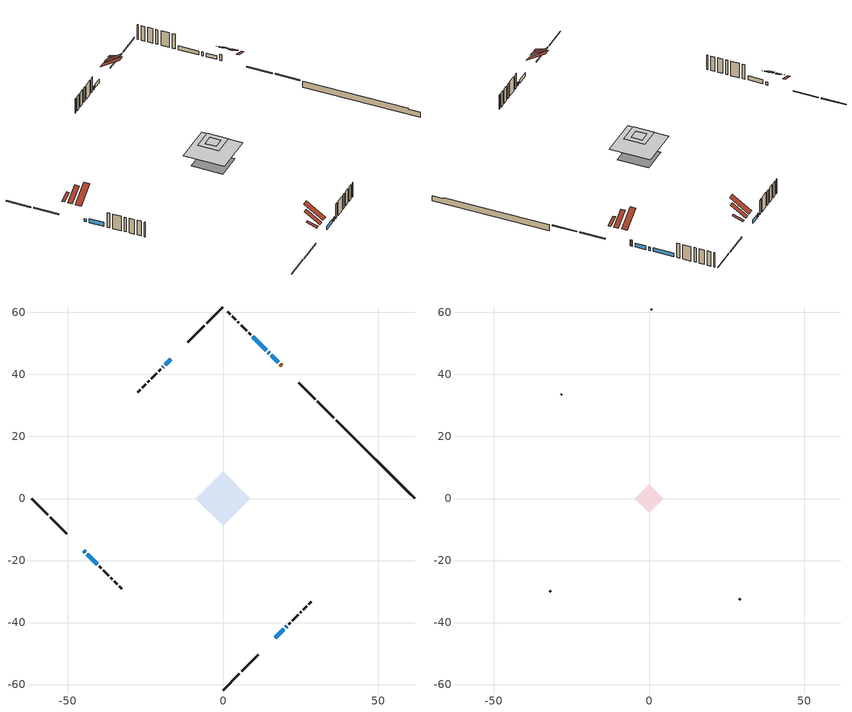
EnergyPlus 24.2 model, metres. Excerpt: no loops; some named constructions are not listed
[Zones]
conditioned space
 floor adiabatic (AdiabaticFloorConstruction): -8.85,0 0,8.85 8.85,0 0,-8.85 z3.3
 floor foundation (Slab1 construction): -6.33,0.5 -0.5,6.33 6.33,-0.5 0.5,-6.33 z-1.17
 wall outside (RimJoist1 construction): 0,-61.76 5.32,-56.44 / -61.76,0 -56.44,-5.32 / 0,61.76 -5.32,56.44 / 35.79,25.97 30.47,31.29 z0.86:1.16
 wall outside (RimJoist2 construction): 5.97,-55.79 11.41,-50.35 / -55.79,-5.97 -50.35,-11.41 / -5.97,55.79 -11.41,50.35 / 29.82,31.95 24.38,37.38 z0.86:1.16
 wall outside (AdiabaticWallConstruction 1): 18.92,42.84 18.49,43.27 z0.86:2.89
 wall outside (AdiabaticWallConstruction): -44.89,-16.87 -44.46,-17.31 z0.86:1.78; 17.83,43.93 15.57,46.19 / 16.87,-44.89 19.54,-42.22 / -16.87,44.89 -18.65,43.11 / 14.91,46.85 14.62,47.14 / 20.19,-41.57 20.48,-41.28 / -19.3,42.46 -19.45,42.31 / 13.97,47.8 9.53,52.24 z0.86:2.08; -43.8,-17.96 -40.59,-21.17 z0.86:2.21
 wall outside (Wall1 construction): 21.14,-40.62 21.73,-40.03 / -39.94,-21.82 -39.34,-22.42 / -20.11,41.65 -20.7,41.06 / 8.87,52.89 8.28,53.48 z0.86:5.74
 wall outside (Wall2 construction): 22.39,-39.37 24.2,-37.56 / -38.69,-23.07 -36.88,-24.89 / -21.36,40.4 -23.17,38.59 / 7.62,54.14 5.81,55.95 z0.86:5.74
 wall outside (Wall3 construction): 24.86,-36.9 25.29,-36.47 / -36.22,-25.54 -35.79,-25.97 / -23.83,37.94 -24.26,37.5 / 5.15,56.61 4.72,57.04 z0.86:5.74
 wall outside (Wall5 construction): 25.95,-35.82 27.03,-34.73 / -35.13,-26.63 -34.04,-27.72 / -24.91,36.85 -26,35.76 / 4.06,57.7 2.98,58.79 z0.86:5.74
 wall outside (Wall7 construction): 27.69,-34.07 28.48,-33.28 / -33.39,-28.38 -32.59,-29.17 / -26.66,35.1 -27.45,34.31 / 2.32,59.44 1.53,60.24 z0.86:5.74
 wall foundation (FoundationWall1 construction): 36.45,25.31,-1.17 36.45,25.31,0.86 59.23,2.53,0.86 59.23,2.53,0.51 61.76,0,0.51 61.76,0,-1.17
 window (WindowConstruction 5): -44.89,-16.87 -44.46,-17.3 z0.86:1.77
 window (WindowConstruction 2): 17.83,43.93 15.57,46.19 z0.86:2.08
 window (WindowConstruction 3): 16.87,-44.89 19.54,-42.23 z0.86:2.08
 window (WindowConstruction 4): -16.87,44.89 -18.65,43.11 z0.86:2.08
 window (WindowConstruction 6): 14.91,46.85 14.62,47.14 z0.86:2.08
 window (WindowConstruction 7): 20.19,-41.57 20.48,-41.28 z0.86:2.08
 window (WindowConstruction): -43.8,-17.96 -40.59,-21.17 z0.86:2.21
 window (WindowConstruction 8): -19.31,42.46 -19.45,42.31 z0.86:2.08
 window (WindowConstruction 1): 13.97,47.8 9.53,52.24 z0.86:2.08
 door (Door): 18.92,42.84 18.49,43.27 z0.86:2.89
 ceiling adiabatic (AdiabaticFloorConstruction): 0,-8.85 8.85,0 0,8.85 -8.85,0 z3.3
 roof outside (Roof2 construction): 14.32,-47.44,5.74 11.04,-44.17,8.82 10.06,-45.15,8.82 13.33,-48.43,5.74; -47.44,-14.32,5.74 -44.17,-11.04,8.82 -45.15,-10.06,8.82 -48.43,-13.33,5.74; -14.32,47.44,5.74 -11.04,44.17,8.82 -10.06,45.15,8.82 -13.33,48.43,5.74; 21.47,40.29,5.74 18.2,37.02,8.82 19.18,36.03,8.82 22.46,39.31,5.74
attic - vented
 floor to conditioned space (Floor1 construction Reversed): -2.38,0 0,2.38 2.38,0 0,-2.38 z5.74
 floor to conditioned space (Floor2 construction Reversed): -4.53,0 0,4.53 4.53,0 0,-4.53 z5.74
 wall outside (Wall8 construction): 29.14,-32.62 29.35,-32.41 / -31.94,-29.82 -31.72,-30.04 / -28.11,33.65 -28.32,33.44 / 0.87,60.89 0.66,61.11 z0.86:5.74
 roof outside (Roof1 construction): 12.68,-49.08,5.74 10.36,-46.76,6.83 9.74,-47.37,6.83 12.07,-49.7,5.74; -49.08,-12.68,5.74 -46.76,-10.36,6.83 -47.37,-9.74,6.83 -49.7,-12.07,5.74; -12.68,49.08,5.74 -10.36,46.76,6.83 -9.74,47.37,6.83 -12.07,49.7,5.74; 23.11,38.65,5.74 20.79,36.33,6.83 21.4,35.71,6.83 23.73,38.04,5.74
 roof outside (Roof3 construction): 16.22,-45.55,5.74 12.09,-41.42,9.63 10.84,-42.66,9.63 14.97,-46.79,5.74; -45.55,-16.22,5.74 -41.42,-12.09,9.63 -42.66,-10.84,9.63 -46.79,-14.97,5.74; -16.22,45.55,5.74 -12.09,41.42,9.63 -10.84,42.66,9.63 -14.97,46.79,5.74; 19.57,42.19,5.74 15.44,38.06,9.63 16.69,36.82,9.63 20.82,40.95,5.74
[Material] Roughness=Rough; Thermal Absorptance=0.9
Name | Thickness {m} | Conductivity {W/m-K} | Density {kg/m3} | Specific Heat {J/kg-K} | Solar Absorptance | Visible Absorptance
ceiling loosefill ins | 0.0846667 | 0.0480833 | 16.02 | 1046.75 | 0.7 | 0.7
ceiling stud and cavity | 0.1397 | 0.0932282 | 65.682 | 1177.47 | 0.7 | 0.7
ceiling stud and cavity 1 | 0.1397 | 0.101195 | 65.682 | 1177.47 | 0.7 | 0.7
gypsum board | 0.0127 | 0.160291 | 801 | 837.4 | 0.6 | 0.6
[Construction]
Floor1 construction: ceiling loosefill ins, ceiling stud and cavity, gypsum board
Floor2 construction: ceiling loosefill ins, ceiling stud and cavity 1, gypsum board
[EnergyManagementSystem:OutputVariable] Type of Data in Variable=Summed; Update Frequency=ZoneTimestep
Name | EMS Variable | EMS Program or Subroutine | Units
loads_htg_skylights_conduction_annual_outvar; Energy Management System Output Variable 13 | loads_htg_skylights_conduction | component_loads_program | J
loads_htg_skylights_solar_annual_outvar; Energy Management System Output Variable 14 | loads_htg_skylights_solar | component_loads_program | J
loads_htg_floors_annual_outvar; Energy Management System Output Variable 15 | loads_htg_floors | component_loads_program | J
loads_htg_slabs_annual_outvar; Energy Management System Output Variable 16 | loads_htg_slabs | component_loads_program | J
loads_htg_internal_mass_annual_outvar; Energy Management System Output Variable 17 | loads_htg_internal_mass | component_loads_program | J
loads_htg_infil_annual_outvar; Energy Management System Output Variable 18 | loads_htg_infil | component_loads_program | J
loads_htg_natvent_annual_outvar; Energy Management System Output Variable 19 | loads_htg_natvent | component_loads_program | J
loads_htg_mechvent_annual_outvar; Energy Management System Output Variable 20 | loads_htg_mechvent | component_loads_program | J
loads_htg_whf_annual_outvar; Energy Management System Output Variable 21 | loads_htg_whf | component_loads_program | J
loads_htg_ducts_annual_outvar; Energy Management System Output Variable 22 | loads_htg_ducts | component_loads_program | J
loads_htg_intgains_annual_outvar; Energy Management System Output Variable 23 | loads_htg_intgains | component_loads_program | J
loads_htg_lighting_annual_outvar; Energy Management System Output Variable 24 | loads_htg_lighting | component_loads_program | J
loads_clg_roofs_annual_outvar; Energy Management System Output Variable 25 | loads_clg_roofs | component_loads_program | J
loads_clg_ceilings_annual_outvar; Energy Management System Output Variable 26 | loads_clg_ceilings | component_loads_program | J
loads_clg_walls_annual_outvar; Energy Management System Output Variable 27 | loads_clg_walls | component_loads_program | J
loads_clg_rim_joists_annual_outvar; Energy Management System Output Variable 28 | loads_clg_rim_joists | component_loads_program | J
loads_clg_foundation_walls_annual_outvar; Energy Management System Output Variable 29 | loads_clg_foundation_walls | component_loads_program | J
loads_clg_doors_annual_outvar; Energy Management System Output Variable 30 | loads_clg_doors | component_loads_program | J
loads_clg_windows_conduction_annual_outvar; Energy Management System Output Variable 31 | loads_clg_windows_conduction | component_loads_program | J
loads_clg_windows_solar_annual_outvar; Energy Management System Output Variable 32 | loads_clg_windows_solar | component_loads_program | J
loads_clg_skylights_conduction_annual_outvar; Energy Management System Output Variable 33 | loads_clg_skylights_conduction | component_loads_program | J
loads_clg_skylights_solar_annual_outvar; Energy Management System Output Variable 34 | loads_clg_skylights_solar | component_loads_program | J
loads_clg_floors_annual_outvar; Energy Management System Output Variable 35 | loads_clg_floors | component_loads_program | J
loads_clg_slabs_annual_outvar; Energy Management System Output Variable 36 | loads_clg_slabs | component_loads_program | J
loads_clg_internal_mass_annual_outvar; Energy Management System Output Variable 37 | loads_clg_internal_mass | component_loads_program | J
loads_clg_infil_annual_outvar; Energy Management System Output Variable 38 | loads_clg_infil | component_loads_program | J
loads_clg_natvent_annual_outvar; Energy Management System Output Variable 39 | loads_clg_natvent | component_loads_program | J
loads_clg_mechvent_annual_outvar; Energy Management System Output Variable 40 | loads_clg_mechvent | component_loads_program | J
loads_clg_whf_annual_outvar; Energy Management System Output Variable 41 | loads_clg_whf | component_loads_program | J
loads_clg_ducts_annual_outvar; Energy Management System Output Variable 42 | loads_clg_ducts | component_loads_program | J
loads_clg_intgains_annual_outvar; Energy Management System Output Variable 43 | loads_clg_intgains | component_loads_program | J
loads_clg_lighting_annual_outvar; Energy Management System Output Variable 44 | loads_clg_lighting | component_loads_program | J
loads_htg_tot_annual_outvar; Energy Management System Output Variable 1; Energy Management System Output Variable 45 | loads_htg_tot | total_loads_program | J
loads_clg_tot_annual_outvar; Energy Management System Output Variable 2; Energy Management System Output Variable 46 | loads_clg_tot | total_loads_program | J
Energy Management System Output Variable 3 | htg_unmet_hours | unmet_hours_program | hr
Energy Management System Output Variable 4 | clg_unmet_hours | unmet_hours_program | hr
Energy Management System Output Variable 5 | loads_htg_roofs | component_loads_program | J
Energy Management System Output Variable 6 | loads_htg_ceilings | component_loads_program | J
Energy Management System Output Variable 7 | loads_htg_walls | component_loads_program | J
Energy Management System Output Variable 8 | loads_htg_rim_joists | component_loads_program | J
Energy Management System Output Variable 9 | loads_htg_foundation_walls | component_loads_program | J
Energy Management System Output Variable 10 | loads_htg_doors | component_loads_program | J
Energy Management System Output Variable 11 | loads_htg_windows_conduction | component_loads_program | J
Energy Management System Output Variable 12 | loads_htg_windows_solar | component_loads_program | J
[Schedule:Day:Interval]
interior lighting schedule day: No, 01:00, 0.108182, 04:00, 0.0901515, 05:00, 0.0991667, 06:00, 0.162273, 07:00, 0.270455, 08:00, 0.342576, 10:00, 0.369621, 11:00, 0.351591, 12:00, 0.333561, 13:00, 0.324545, 14:00, 0.31553, 15:00, 0.333561, 16:00, 0.369621, 17:00, 0.450758, 18:00, 0.585985, 19:00, 0.775303, 20:00, 0.955606, 21:00, 0.991667, 22:00, 0.712197, 23:00, 0.360606, 24:00, 0.162273
interior lighting schedule day 1: No, 01:00, 0.100909, 04:00, 0.0840909, 05:00, 0.0925, 06:00, 0.151364, 07:00, 0.252273, 08:00, 0.319545, 10:00, 0.344773, 11:00, 0.327955, 12:00, 0.311136, 13:00, 0.302727, 14:00, 0.294318, 15:00, 0.311136, 16:00, 0.344773, 17:00, 0.420455, 18:00, 0.546591, 19:00, 0.723182, 20:00, 0.891364, 21:00, 0.925, 22:00, 0.664318, 23:00, 0.336364, 24:00, 0.151364
interior lighting schedule day 2: No, 01:00, 0.0927273, 04:00, 0.0772727, 05:00, 0.085, 06:00, 0.139091, 07:00, 0.231818, 08:00, 0.293636, 10:00, 0.316818, 11:00, 0.301364, 12:00, 0.285909, 13:00, 0.278182, 14:00, 0.270455, 15:00, 0.285909, 16:00, 0.316818, 17:00, 0.386364, 18:00, 0.502273, 19:00, 0.664545, 20:00, 0.819091, 21:00, 0.85, 22:00, 0.610455, 23:00, 0.309091, 24:00, 0.139091
interior lighting schedule day 3: No, 01:00, 0.0845455, 04:00, 0.0704545, 05:00, 0.0775, 06:00, 0.126818, 07:00, 0.211364, 08:00, 0.267727, 10:00, 0.288864, 11:00, 0.274773, 12:00, 0.260682, 13:00, 0.253636, 14:00, 0.246591, 15:00, 0.260682, 16:00, 0.288864, 17:00, 0.352273, 18:00, 0.457955, 19:00, 0.605909, 20:00, 0.746818, 21:00, 0.775, 22:00, 0.556591, 23:00, 0.281818, 24:00, 0.126818
interior lighting schedule day 4: No, 01:00, 0.0763636, 04:00, 0.0636364, 05:00, 0.07, 06:00, 0.114545, 07:00, 0.190909, 08:00, 0.241818, 10:00, 0.260909, 11:00, 0.248182, 12:00, 0.235455, 13:00, 0.229091, 14:00, 0.222727, 15:00, 0.235455, 16:00, 0.260909, 17:00, 0.318182, 18:00, 0.413636, 19:00, 0.547273, 20:00, 0.674545, 21:00, 0.7, 22:00, 0.502727, 23:00, 0.254545, 24:00, 0.114545
interior lighting schedule day 5: No, 01:00, 0.0727273, 04:00, 0.0606061, 05:00, 0.0666667, 06:00, 0.109091, 07:00, 0.181818, 08:00, 0.230303, 10:00, 0.248485, 11:00, 0.236364, 12:00, 0.224242, 13:00, 0.218182, 14:00, 0.212121, 15:00, 0.224242, 16:00, 0.248485, 17:00, 0.30303, 18:00, 0.393939, 19:00, 0.521212, 20:00, 0.642424, 21:00, 0.666667, 22:00, 0.478788, 23:00, 0.242424, 24:00, 0.109091
interior lighting schedule day 6: No, 01:00, 0.0745455, 04:00, 0.0621212, 05:00, 0.0683333, 06:00, 0.111818, 07:00, 0.186364, 08:00, 0.236061, 10:00, 0.254697, 11:00, 0.242273, 12:00, 0.229848, 13:00, 0.223636, 14:00, 0.217424, 15:00, 0.229848, 16:00, 0.254697, 17:00, 0.310606, 18:00, 0.403788, 19:00, 0.534242, 20:00, 0.658485, 21:00, 0.683333, 22:00, 0.490758, 23:00, 0.248485, 24:00, 0.111818
interior lighting schedule day 7: No, 01:00, 0.08, 04:00, 0.0666667, 05:00, 0.0733333, 06:00, 0.12, 07:00, 0.2, 08:00, 0.253333, 10:00, 0.273333, 11:00, 0.26, 12:00, 0.246667, 13:00, 0.24, 14:00, 0.233333, 15:00, 0.246667, 16:00, 0.273333, 17:00, 0.333333, 18:00, 0.433333, 19:00, 0.573333, 20:00, 0.706667, 21:00, 0.733333, 22:00, 0.526667, 23:00, 0.266667, 24:00, 0.12
interior lighting schedule day 8: No, 01:00, 0.0890909, 04:00, 0.0742424, 05:00, 0.0816667, 06:00, 0.133636, 07:00, 0.222727, 08:00, 0.282121, 10:00, 0.304394, 11:00, 0.289545, 12:00, 0.274697, 13:00, 0.267273, 14:00, 0.259848, 15:00, 0.274697, 16:00, 0.304394, 17:00, 0.371212, 18:00, 0.482576, 19:00, 0.638485, 20:00, 0.78697, 21:00, 0.816667, 22:00, 0.586515, 23:00, 0.29697, 24:00, 0.133636
interior lighting schedule day 9: No, 01:00, 0.0972727, 04:00, 0.0810606, 05:00, 0.0891667, 06:00, 0.145909, 07:00, 0.243182, 08:00, 0.30803, 10:00, 0.332348, 11:00, 0.316136, 12:00, 0.299924, 13:00, 0.291818, 14:00, 0.283712, 15:00, 0.299924, 16:00, 0.332348, 17:00, 0.405303, 18:00, 0.526894, 19:00, 0.697121, 20:00, 0.859242, 21:00, 0.891667, 22:00, 0.640379, 23:00, 0.324242, 24:00, 0.145909
interior lighting schedule day 10: No, 01:00, 0.105455, 04:00, 0.0878788, 05:00, 0.0966667, 06:00, 0.158182, 07:00, 0.263636, 08:00, 0.333939, 10:00, 0.360303, 11:00, 0.342727, 12:00, 0.325152, 13:00, 0.316364, 14:00, 0.307576, 15:00, 0.325152, 16:00, 0.360303, 17:00, 0.439394, 18:00, 0.571212, 19:00, 0.755758, 20:00, 0.931515, 21:00, 0.966667, 22:00, 0.694242, 23:00, 0.351515, 24:00, 0.158182
interior lighting schedule day 11: No, 01:00, 0.109091, 04:00, 0.0909091, 05:00, 0.1, 06:00, 0.163636, 07:00, 0.272727, 08:00, 0.345455, 10:00, 0.372727, 11:00, 0.354545, 12:00, 0.336364, 13:00, 0.327273, 14:00, 0.318182, 15:00, 0.336364, 16:00, 0.372727, 17:00, 0.454545, 18:00, 0.590909, 19:00, 0.781818, 20:00, 0.963636, 21:00, 1, 22:00, 0.718182, 23:00, 0.363636, 24:00, 0.163636
interior lighting schedule default day; occupants schedule default day; clothes dryer schedule default day; cooking range schedule default day; misc plug loads schedule default day; general water use schedule default day; heating setpoint default day; cooling setpoint default day; clothes dryer exhaust 0 schedule default day; cooling season schedule day; cooling season schedule day 2; cooling season schedule default day; exterior lighting schedule default day; natural vent schedule default day: No, 24:00, 0
occupants schedule day: No, 05:00, 0.426829, 06:00, 0.719512, 07:00, 1, 08:00, 0.670732, 09:00, 0.329268, 14:00, 0.170732, 15:00, 0.231707, 16:00, 0.329268, 17:00, 0.5, 18:00, 0.670732, 19:00, 0.829268, 21:00, 1, 22:00, 0.853659, 23:00, 0.646341, 24:00, 0.426829
clothes dryer schedule day; clothes dryer exhaust 0 schedule day: No, 01:00, 0.123457, 02:00, 0.0740741, 03:00, 0.0493827, 04:00, 0.0246914, 05:00, 0.0493827, 06:00, 0.0740741, 07:00, 0.197531, 08:00, 0.395062, 09:00, 0.592593, 10:00, 0.839506, 11:00, 0.962963, 12:00, 1, 13:00, 0.91358, 14:00, 0.82716, 15:00, 0.716049, 16:00, 0.753086, 17:00, 0.679012, 18:00, 0.666667, 20:00, 0.62963, 21:00, 0.641975, 22:00, 0.666667, 23:00, 0.54321, 24:00, 0.296296
cooking range schedule day: No, 05:00, 0.0597015, 06:00, 0.11194, 07:00, 0.171642, 08:00, 0.291045, 11:00, 0.343284, 12:00, 0.402985, 13:00, 0.462687, 14:00, 0.343284, 15:00, 0.291045, 16:00, 0.402985, 17:00, 0.567164, 18:00, 1, 19:00, 0.850746, 20:00, 0.432836, 21:00, 0.291045, 22:00, 0.231343, 23:00, 0.171642, 24:00, 0.11194
misc plug loads schedule day: No, 06:00, 0.705882, 07:00, 0.745098, 08:00, 0.803922, 15:00, 0.823529, 16:00, 0.862745, 17:00, 0.921569, 18:00, 0.980392, 19:00, 1, 20:00, 0.980392, 21:00, 0.941176, 22:00, 0.862745, 23:00, 0.784314, 24:00, 0.72549
general water use schedule day: No, 01:00, 0.315068, 03:00, 0.287671, 04:00, 0.342466, 05:00, 0.369863, 06:00, 0.520548, 07:00, 0.60274, 08:00, 0.534247, 10:00, 0.506849, 11:00, 0.465753, 14:00, 0.479452, 15:00, 0.534247, 16:00, 0.589041, 17:00, 0.69863, 18:00, 0.876712, 19:00, 0.890411, 20:00, 0.986301, 21:00, 1, 22:00, 0.863014, 23:00, 0.616438, 24:00, 0.465753
heating setpoint day: No, 24:00, 21
cooling setpoint day: No, 24:00, 25
cooling season schedule day 1: No, 24:00, 1
exterior lighting schedule day: No, 01:00, 0.566667, 03:00, 0.524167, 05:00, 0.495833, 06:00, 0.5525, 07:00, 0.623333, 08:00, 0.580833, 09:00, 0.439167, 10:00, 0.354167, 12:00, 0.34, 13:00, 0.354167, 14:00, 0.396667, 15:00, 0.425, 16:00, 0.495833, 17:00, 0.623333, 18:00, 0.793333, 19:00, 0.906667, 20:00, 0.963333, 21:00, 0.991667, 22:00, 0.920833, 23:00, 0.793333, 24:00, 0.665833
exterior lighting schedule day 1: No, 01:00, 0.528571, 03:00, 0.488929, 05:00, 0.4625, 06:00, 0.515357, 07:00, 0.581429, 08:00, 0.541786, 09:00, 0.409643, 10:00, 0.330357, 12:00, 0.317143, 13:00, 0.330357, 14:00, 0.37, 15:00, 0.396429, 16:00, 0.4625, 17:00, 0.581429, 18:00, 0.74, 19:00, 0.845714, 20:00, 0.898571, 21:00, 0.925, 22:00, 0.858929, 23:00, 0.74, 24:00, 0.621071
exterior lighting schedule day 10: No, 01:00, 0.552381, 03:00, 0.510952, 05:00, 0.483333, 06:00, 0.538571, 07:00, 0.607619, 08:00, 0.56619, 09:00, 0.428095, 10:00, 0.345238, 12:00, 0.331429, 13:00, 0.345238, 14:00, 0.386667, 15:00, 0.414286, 16:00, 0.483333, 17:00, 0.607619, 18:00, 0.773333, 19:00, 0.88381, 20:00, 0.939048, 21:00, 0.966667, 22:00, 0.897619, 23:00, 0.773333, 24:00, 0.649048
exterior lighting schedule day 11: No, 01:00, 0.571429, 03:00, 0.528571, 05:00, 0.5, 06:00, 0.557143, 07:00, 0.628571, 08:00, 0.585714, 09:00, 0.442857, 10:00, 0.357143, 12:00, 0.342857, 13:00, 0.357143, 14:00, 0.4, 15:00, 0.428571, 16:00, 0.5, 17:00, 0.628571, 18:00, 0.8, 19:00, 0.914286, 20:00, 0.971429, 21:00, 1, 22:00, 0.928571, 23:00, 0.8, 24:00, 0.671429
exterior lighting schedule day 2: No, 01:00, 0.485714, 03:00, 0.449286, 05:00, 0.425, 06:00, 0.473571, 07:00, 0.534286, 08:00, 0.497857, 09:00, 0.376429, 10:00, 0.303571, 12:00, 0.291429, 13:00, 0.303571, 14:00, 0.34, 15:00, 0.364286, 16:00, 0.425, 17:00, 0.534286, 18:00, 0.68, 19:00, 0.777143, 20:00, 0.825714, 21:00, 0.85, 22:00, 0.789286, 23:00, 0.68, 24:00, 0.570714
exterior lighting schedule day 3: No, 01:00, 0.442857, 03:00, 0.409643, 05:00, 0.3875, 06:00, 0.431786, 07:00, 0.487143, 08:00, 0.453929, 09:00, 0.343214, 10:00, 0.276786, 12:00, 0.265714, 13:00, 0.276786, 14:00, 0.31, 15:00, 0.332143, 16:00, 0.3875, 17:00, 0.487143, 18:00, 0.62, 19:00, 0.708571, 20:00, 0.752857, 21:00, 0.775, 22:00, 0.719643, 23:00, 0.62, 24:00, 0.520357
exterior lighting schedule day 4: No, 01:00, 0.4, 03:00, 0.37, 05:00, 0.35, 06:00, 0.39, 07:00, 0.44, 08:00, 0.41, 09:00, 0.31, 10:00, 0.25, 12:00, 0.24, 13:00, 0.25, 14:00, 0.28, 15:00, 0.3, 16:00, 0.35, 17:00, 0.44, 18:00, 0.56, 19:00, 0.64, 20:00, 0.68, 21:00, 0.7, 22:00, 0.65, 23:00, 0.56, 24:00, 0.47
exterior lighting schedule day 5: No, 01:00, 0.380952, 03:00, 0.352381, 05:00, 0.333333, 06:00, 0.371429, 07:00, 0.419048, 08:00, 0.390476, 09:00, 0.295238, 10:00, 0.238095, 12:00, 0.228571, 13:00, 0.238095, 14:00, 0.266667, 15:00, 0.285714, 16:00, 0.333333, 17:00, 0.419048, 18:00, 0.533333, 19:00, 0.609524, 20:00, 0.647619, 21:00, 0.666667, 22:00, 0.619048, 23:00, 0.533333, 24:00, 0.447619
exterior lighting schedule day 6: No, 01:00, 0.390476, 03:00, 0.36119, 05:00, 0.341667, 06:00, 0.380714, 07:00, 0.429524, 08:00, 0.400238, 09:00, 0.302619, 10:00, 0.244048, 12:00, 0.234286, 13:00, 0.244048, 14:00, 0.273333, 15:00, 0.292857, 16:00, 0.341667, 17:00, 0.429524, 18:00, 0.546667, 19:00, 0.624762, 20:00, 0.66381, 21:00, 0.683333, 22:00, 0.634524, 23:00, 0.546667, 24:00, 0.45881
exterior lighting schedule day 7: No, 01:00, 0.419048, 03:00, 0.387619, 05:00, 0.366667, 06:00, 0.408571, 07:00, 0.460952, 08:00, 0.429524, 09:00, 0.324762, 10:00, 0.261905, 12:00, 0.251429, 13:00, 0.261905, 14:00, 0.293333, 15:00, 0.314286, 16:00, 0.366667, 17:00, 0.460952, 18:00, 0.586667, 19:00, 0.670476, 20:00, 0.712381, 21:00, 0.733333, 22:00, 0.680952, 23:00, 0.586667, 24:00, 0.492381
exterior lighting schedule day 8: No, 01:00, 0.466667, 03:00, 0.431667, 05:00, 0.408333, 06:00, 0.455, 07:00, 0.513333, 08:00, 0.478333, 09:00, 0.361667, 10:00, 0.291667, 12:00, 0.28, 13:00, 0.291667, 14:00, 0.326667, 15:00, 0.35, 16:00, 0.408333, 17:00, 0.513333, 18:00, 0.653333, 19:00, 0.746667, 20:00, 0.793333, 21:00, 0.816667, 22:00, 0.758333, 23:00, 0.653333, 24:00, 0.548333
exterior lighting schedule day 9: No, 01:00, 0.509524, 03:00, 0.47131, 05:00, 0.445833, 06:00, 0.496786, 07:00, 0.560476, 08:00, 0.522262, 09:00, 0.394881, 10:00, 0.318452, 12:00, 0.305714, 13:00, 0.318452, 14:00, 0.356667, 15:00, 0.382143, 16:00, 0.445833, 17:00, 0.560476, 18:00, 0.713333, 19:00, 0.815238, 20:00, 0.86619, 21:00, 0.891667, 22:00, 0.827976, 23:00, 0.713333, 24:00, 0.59869
[Schedule:Week:Daily]
heating setpoint Week Rule - Jan1-Dec31: heating setpoint day, heating setpoint day, heating setpoint day, heating setpoint day, heating setpoint day, heating setpoint day, heating setpoint day, heating setpoint default day, heating setpoint default day, heating setpoint default day, heating setpoint default day, heating setpoint default day
cooling setpoint Week Rule - Jan1-Dec31: cooling setpoint day, cooling setpoint day, cooling setpoint day, cooling setpoint day, cooling setpoint day, cooling setpoint day, cooling setpoint day, cooling setpoint default day, cooling setpoint default day, cooling setpoint default day, cooling setpoint default day, cooling setpoint default day
clothes dryer exhaust 0 schedule Week Rule - Jan1-Dec31: clothes dryer exhaust 0 schedule day, clothes dryer exhaust 0 schedule day, clothes dryer exhaust 0 schedule day, clothes dryer exhaust 0 schedule day, clothes dryer exhaust 0 schedule day, clothes dryer exhaust 0 schedule day, clothes dryer exhaust 0 schedule day, clothes dryer exhaust 0 schedule default day, clothes dryer exhaust 0 schedule default day, clothes dryer exhaust 0 schedule default day, clothes dryer exhaust 0 schedule default day, clothes dryer exhaust 0 schedule default day
cooling season schedule Week Rule - Jan1-May26: cooling season schedule day, cooling season schedule day, cooling season schedule day, cooling season schedule day, cooling season schedule day, cooling season schedule day, cooling season schedule day, cooling season schedule default day, cooling season schedule default day, cooling season schedule default day, cooling season schedule default day, cooling season schedule default day
cooling season schedule Week Rule - May27-Jun2: cooling season schedule day, cooling season schedule day, cooling season schedule day, cooling season schedule day, cooling season schedule day, cooling season schedule day 1, cooling season schedule day 1, cooling season schedule default day, cooling season schedule default day, cooling season schedule default day, cooling season schedule default day, cooling season schedule default day
cooling season schedule Week Rule - Jun3-Sep29: cooling season schedule day 1, cooling season schedule day 1, cooling season schedule day 1, cooling season schedule day 1, cooling season schedule day 1, cooling season schedule day 1, cooling season schedule day 1, cooling season schedule default day, cooling season schedule default day, cooling season schedule default day, cooling season schedule default day, cooling season schedule default day
cooling season schedule Week Rule - Sep30-Oct6: cooling season schedule day 1, cooling season schedule day 2, cooling season schedule day 2, cooling season schedule day 2, cooling season schedule day 2, cooling season schedule day 2, cooling season schedule day 2, cooling season schedule default day, cooling season schedule default day, cooling season schedule default day, cooling season schedule default day, cooling season schedule default day
cooling season schedule Week Rule - Oct7-Dec31: cooling season schedule day 2, cooling season schedule day 2, cooling season schedule day 2, cooling season schedule day 2, cooling season schedule day 2, cooling season schedule day 2, cooling season schedule day 2, cooling season schedule default day, cooling season schedule default day, cooling season schedule default day, cooling season schedule default day, cooling season schedule default day
exterior lighting schedule Week Rule - Sep2-Sep29: exterior lighting schedule day 8, exterior lighting schedule day 8, exterior lighting schedule day 8, exterior lighting schedule day 8, exterior lighting schedule day 8, exterior lighting schedule day 8, exterior lighting schedule day 8, exterior lighting schedule default day, exterior lighting schedule default day, exterior lighting schedule default day, exterior lighting schedule default day, exterior lighting schedule default day
exterior lighting schedule Week Rule - Sep30-Oct6: exterior lighting schedule day 8, exterior lighting schedule day 9, exterior lighting schedule day 9, exterior lighting schedule day 9, exterior lighting schedule day 9, exterior lighting schedule day 9, exterior lighting schedule day 9, exterior lighting schedule default day, exterior lighting schedule default day, exterior lighting schedule default day, exterior lighting schedule default day, exterior lighting schedule default day
exterior lighting schedule Week Rule - Oct7-Oct27: exterior lighting schedule day 9, exterior lighting schedule day 9, exterior lighting schedule day 9, exterior lighting schedule day 9, exterior lighting schedule day 9, exterior lighting schedule day 9, exterior lighting schedule day 9, exterior lighting schedule default day, exterior lighting schedule default day, exterior lighting schedule default day, exterior lighting schedule default day, exterior lighting schedule default day
exterior lighting schedule Week Rule - Oct28-Nov3: exterior lighting schedule day 9, exterior lighting schedule day 9, exterior lighting schedule day 9, exterior lighting schedule day 9, exterior lighting schedule day 10, exterior lighting schedule day 10, exterior lighting schedule day 10, exterior lighting schedule default day, exterior lighting schedule default day, exterior lighting schedule default day, exterior lighting schedule default day, exterior lighting schedule default day
exterior lighting schedule Week Rule - Nov4-Nov24: exterior lighting schedule day 10, exterior lighting schedule day 10, exterior lighting schedule day 10, exterior lighting schedule day 10, exterior lighting schedule day 10, exterior lighting schedule day 10, exterior lighting schedule day 10, exterior lighting schedule default day, exterior lighting schedule default day, exterior lighting schedule default day, exterior lighting schedule default day, exterior lighting schedule default day
exterior lighting schedule Week Rule - Nov25-Dec1: exterior lighting schedule day 10, exterior lighting schedule day 10, exterior lighting schedule day 10, exterior lighting schedule day 10, exterior lighting schedule day 10, exterior lighting schedule day 10, exterior lighting schedule day 11, exterior lighting schedule default day, exterior lighting schedule default day, exterior lighting schedule default day, exterior lighting schedule default day, exterior lighting schedule default day
exterior lighting schedule Week Rule - Dec2-Dec31: exterior lighting schedule day 11, exterior lighting schedule day 11, exterior lighting schedule day 11, exterior lighting schedule day 11, exterior lighting schedule day 11, exterior lighting schedule day 11, exterior lighting schedule day 11, exterior lighting schedule default day, exterior lighting schedule default day, exterior lighting schedule default day, exterior lighting schedule default day, exterior lighting schedule default day
natural vent schedule Week Rule - Jan1-Dec31: natural vent schedule default day, natural vent schedule default day, natural vent schedule default day, natural vent schedule default day, natural vent schedule default day, natural vent schedule default day, natural vent schedule default day, natural vent schedule default day, natural vent schedule default day, natural vent schedule default day, natural vent schedule default day, natural vent schedule default day
[Schedule:Year]
heating setpoint: heating setpoint Week Rule - Jan1-Dec31, 1, 1, 12, 31
cooling setpoint: cooling setpoint Week Rule - Jan1-Dec31, 1, 1, 12, 31
clothes dryer exhaust 0 schedule: clothes dryer exhaust 0 schedule Week Rule - Jan1-Dec31, 1, 1, 12, 31
cooling season schedule: cooling season schedule Week Rule - Jan1-May26, 1, 1, 5, 26, cooling season schedule Week Rule - May27-Jun2, 5, 27, 6, 2, cooling season schedule Week Rule - Jun3-Sep29, 6, 3, 9, 29, cooling season schedule Week Rule - Sep30-Oct6, 9, 30, 10, 6, cooling season schedule Week Rule - Oct7-Dec31, 10, 7, 12, 31
natural vent schedule: natural vent schedule Week Rule - Jan1-Dec31, 1, 1, 12, 31
